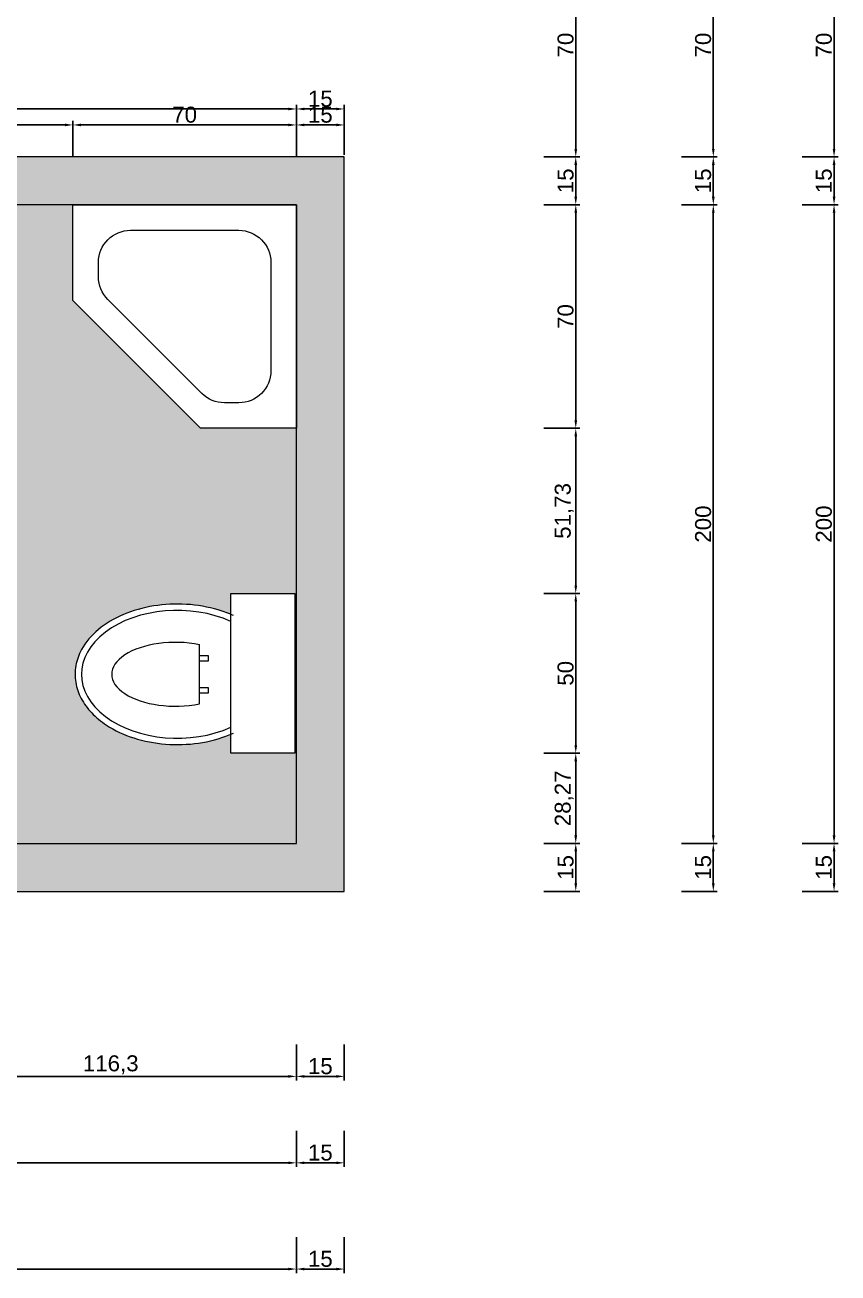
# Model space of a CAD drawing. Header units: centimetres. Extents: x -1214 to 5930, y 2765 to 5950.
# Drawn here: x 4076.8 to 4331.4, y 3077.9 to 3468.8 of the extents above; entities that cross this region are included whole.
import ezdxf

# ---------------------------------------------------------------- set-up
doc = ezdxf.new("R2010")
doc.units = ezdxf.units.CM
for name, color, linetype, lineweight in [('duvar', 251, 'Continuous', 20), ('tefriş', 4, 'Continuous', 9), ('ölçü', 64, 'Continuous', 20)]:
    doc.layers.add(name, color=color, linetype=linetype, lineweight=lineweight)
doc.layers.add('zemin', color=8, linetype='Continuous')
doc.styles.get("Standard").update_dxf_attribs({"font": 'arial.ttf'})
doc.dimstyles.new('yeni ölçü', dxfattribs={"dimtxt": 5, "dimasz": 2.5, "dimexe": 1.25, "dimexo": 0.625, "dimtad": 1, "dimtxsty": 'Standard', "dimcen": 2.45, "dimclrt": 256, "dimadec": 0, "dimazin": 0, "dimtfac": 1, "dimtmove": 0, "dimatfit": 3, "dimfxl": 10, "dimfxlon": 1, "dimarcsym": 0})

# ---------------------------------------------------------------- blocks, each defined once
blk = doc.blocks.new('KLZ_001_Y')
at = {"layer": 'tefriş'}
blk.add_lwpolyline([(0, -50), (-20, -50), (-20, 0), (0, 0)], close=True, dxfattribs=at)
for points in [[(-29.83, -34.56), (-29.83, -16.01)], [(-29.83, -19.4), (-27.1, -19.4), (-27.1, -21.19), (-29.83, -21.19)], [(-29.83, -19.4), (-27.1, -19.4), (-27.1, -21.19), (-29.83, -21.19)], [(-29.83, -29.4), (-27.1, -29.4), (-27.1, -31.19), (-29.83, -31.19)]]:
    blk.add_lwpolyline(points, dxfattribs=at)
for centre, major_axis, ratio, start_param, end_param in [((-36.78, -25.3), (-30, 0), 0.666667, 4.118763, 8.447608), ((-37.31, -25.29), (-20, 0), 0.5, 4.329021, 8.237349)]:
    blk.add_ellipse(centre, major_axis=major_axis, ratio=ratio, start_param=start_param, end_param=end_param, dxfattribs=at)
blk.add_open_spline([(-19.18, -6.9), (-20.7, -6.22), (-22.3, -5.62), (-27.12, -4.19), (-30.49, -3.6), (-37.34, -3.18), (-40.81, -3.35), (-47.5, -4.43), (-50.72, -5.34), (-56.59, -7.82), (-59.24, -9.4), (-63.69, -13.1), (-65.5, -15.23), (-67.62, -19.15), (-68.23, -20.84), (-68.85, -24.3), (-68.86, -26.06), (-68.3, -29.52), (-67.72, -31.22), (-66.03, -34.44), (-64.92, -35.96), (-62.25, -38.77), (-60.7, -40.06), (-56.43, -42.87), (-53.53, -44.23), (-47.25, -46.24), (-43.88, -46.89), (-37.01, -47.43), (-33.51, -47.32), (-26.74, -46.34), (-23.47, -45.47), (-20.04, -44.08), (-19.61, -43.9), (-19.18, -43.7)], degree=3, knots=[4.118763, 4.118763, 4.118763, 4.118763, 4.291947, 4.291947, 4.620793, 4.620793, 4.949639, 4.949639, 5.278485, 5.278485, 5.607332, 5.607332, 5.936178, 5.936178, 6.163927, 6.163927, 6.391676, 6.391676, 6.619425, 6.619425, 6.847174, 6.847174, 7.074923, 7.074923, 7.405918, 7.405918, 7.736913, 7.736913, 8.067908, 8.067908, 8.398904, 8.398904, 8.447608, 8.447608, 8.447608, 8.447608], dxfattribs=at)
blk = doc.blocks.new('DUŞ_001_Y')
at = {"layer": 'tefriş'}
blk.add_lwpolyline([(-70, 0), (0, 0), (0, -60), (0, -70), (-30, -70), (-70, -30), (-70, 0)], dxfattribs=at)
blk.add_lwpolyline([(-52, -8), (-18, -8, -0.414214), (-8, -18), (-8, -52, -0.414214), (-18, -62), (-22.54, -62, -0.198912), (-29.62, -59.07), (-59.07, -29.62, -0.198912), (-62, -22.54), (-62, -18, -0.414214)], format="xyb", close=True, dxfattribs=at)
blk = doc.blocks.new('*D34')
at = {"layer": 'Defpoints', "color": 0, "transparency": 16777216}
for p in [(4176.79, 3497.45), (4176.79, 3427.45), (4330.2, 3427.45)]:
    blk.add_point(p, dxfattribs=at)
at = {"layer": 'ölçü', "color": 0, "lineweight": -2, "transparency": 16777216}
for p, q in [((4320.2, 3497.45), (4331.45, 3497.45)), ((4330.2, 3494.95), (4330.2, 3429.95)), ((4320.2, 3427.45), (4331.45, 3427.45))]:
    blk.add_line(p, q, dxfattribs=at)
at = {"layer": 'ölçü', "color": 0, "transparency": 16777216}
for points in [[(4329.78, 3494.95), (4330.62, 3494.95), (4330.2, 3497.45)], [(4329.78, 3429.95), (4330.62, 3429.95), (4330.2, 3427.45)]]:
    blk.add_solid(points, dxfattribs=at)
at = {"layer": 'ölçü', "transparency": 16777216, "insert": (4327.02, 3462.45), "char_height": 5, "attachment_point": 5, "rotation": 90}
blk.add_mtext('70', dxfattribs=at)
blk = doc.blocks.new('*D35')
at = {"layer": 'Defpoints', "color": 0, "transparency": 16777216}
for p in [(4176.79, 3427.45), (4161.79, 3412.45), (4330.2, 3412.45)]:
    blk.add_point(p, dxfattribs=at)
at = {"layer": 'ölçü', "color": 0, "lineweight": -2, "transparency": 16777216}
for p, q in [((4320.2, 3427.45), (4331.45, 3427.45)), ((4330.2, 3424.95), (4330.2, 3414.95)), ((4320.2, 3412.45), (4331.45, 3412.45))]:
    blk.add_line(p, q, dxfattribs=at)
at = {"layer": 'ölçü', "color": 0, "transparency": 16777216}
for points in [[(4329.78, 3424.95), (4330.62, 3424.95), (4330.2, 3427.45)], [(4329.78, 3414.95), (4330.62, 3414.95), (4330.2, 3412.45)]]:
    blk.add_solid(points, dxfattribs=at)
at = {"layer": 'ölçü', "transparency": 16777216, "insert": (4327.02, 3419.95), "char_height": 5, "attachment_point": 5, "rotation": 90}
blk.add_mtext('15', dxfattribs=at)
blk = doc.blocks.new('*D36')
at = {"layer": 'Defpoints', "color": 0, "transparency": 16777216}
for p in [(4161.79, 3412.45), (4161.79, 3212.45), (4330.2, 3212.45)]:
    blk.add_point(p, dxfattribs=at)
at = {"layer": 'ölçü', "color": 0, "lineweight": -2, "transparency": 16777216}
for p, q in [((4320.2, 3412.45), (4331.45, 3412.45)), ((4330.2, 3409.95), (4330.2, 3214.95)), ((4320.2, 3212.45), (4331.45, 3212.45))]:
    blk.add_line(p, q, dxfattribs=at)
at = {"layer": 'ölçü', "color": 0, "transparency": 16777216}
for points in [[(4329.78, 3409.95), (4330.62, 3409.95), (4330.2, 3412.45)], [(4329.78, 3214.95), (4330.62, 3214.95), (4330.2, 3212.45)]]:
    blk.add_solid(points, dxfattribs=at)
at = {"layer": 'ölçü', "transparency": 16777216, "insert": (4327.02, 3312.45), "char_height": 5, "attachment_point": 5, "rotation": 90}
blk.add_mtext('200', dxfattribs=at)
blk = doc.blocks.new('*D37')
at = {"layer": 'Defpoints', "color": 0, "transparency": 16777216}
for p in [(4161.79, 3212.45), (4176.79, 3197.45), (4330.2, 3197.45)]:
    blk.add_point(p, dxfattribs=at)
at = {"layer": 'ölçü', "color": 0, "lineweight": -2, "transparency": 16777216}
for p, q in [((4320.2, 3212.45), (4331.45, 3212.45)), ((4330.2, 3209.95), (4330.2, 3199.95)), ((4320.2, 3197.45), (4331.45, 3197.45))]:
    blk.add_line(p, q, dxfattribs=at)
at = {"layer": 'ölçü', "color": 0, "transparency": 16777216}
for points in [[(4329.78, 3209.95), (4330.62, 3209.95), (4330.2, 3212.45)], [(4329.78, 3199.95), (4330.62, 3199.95), (4330.2, 3197.45)]]:
    blk.add_solid(points, dxfattribs=at)
at = {"layer": 'ölçü', "transparency": 16777216, "insert": (4327.02, 3204.95), "char_height": 5, "attachment_point": 5, "rotation": 90}
blk.add_mtext('15', dxfattribs=at)
blk = doc.blocks.new('*D38')
at = {"layer": 'Defpoints', "color": 0, "transparency": 16777216}
for p in [(4161.79, 3212.45), (4176.79, 3197.45), (4161.79, 3079.19)]:
    blk.add_point(p, dxfattribs=at)
at = {"layer": 'ölçü', "color": 0, "lineweight": -2, "transparency": 16777216}
for p, q in [((4161.79, 3089.19), (4161.79, 3077.94)), ((4176.79, 3089.19), (4176.79, 3077.94)), ((4174.29, 3079.19), (4164.29, 3079.19))]:
    blk.add_line(p, q, dxfattribs=at)
at = {"layer": 'ölçü', "color": 0, "transparency": 16777216}
for points in [[(4164.29, 3079.6), (4164.29, 3078.77), (4161.79, 3079.19)], [(4174.29, 3079.6), (4174.29, 3078.77), (4176.79, 3079.19)]]:
    blk.add_solid(points, dxfattribs=at)
at = {"layer": 'ölçü', "transparency": 16777216, "insert": (4169.29, 3082.36), "char_height": 5, "attachment_point": 5}
blk.add_mtext('15', dxfattribs=at)
blk = doc.blocks.new('*D39')
at = {"layer": 'Defpoints', "color": 0, "transparency": 16777216}
for p in [(3926.79, 3212.45), (4161.79, 3212.45), (3926.79, 3079.19)]:
    blk.add_point(p, dxfattribs=at)
at = {"layer": 'ölçü', "color": 0, "lineweight": -2, "transparency": 16777216}
for p, q in [((3926.79, 3089.19), (3926.79, 3077.94)), ((4161.79, 3089.19), (4161.79, 3077.94)), ((4159.29, 3079.19), (3929.29, 3079.19))]:
    blk.add_line(p, q, dxfattribs=at)
at = {"layer": 'ölçü', "color": 0, "transparency": 16777216}
for points in [[(3929.29, 3079.6), (3929.29, 3078.77), (3926.79, 3079.19)], [(4159.29, 3079.6), (4159.29, 3078.77), (4161.79, 3079.19)]]:
    blk.add_solid(points, dxfattribs=at)
at = {"layer": 'ölçü', "transparency": 16777216, "insert": (4044.29, 3082.37), "char_height": 5, "attachment_point": 5}
blk.add_mtext('235', dxfattribs=at)
blk = doc.blocks.new('*D54')
at = {"layer": 'Defpoints', "color": 0, "transparency": 16777216}
for p in [(3926.79, 3212.45), (4161.79, 3212.45), (4161.79, 3112.45)]:
    blk.add_point(p, dxfattribs=at)
at = {"layer": 'ölçü', "color": 0, "lineweight": -2, "transparency": 16777216}
for p, q in [((3926.79, 3122.45), (3926.79, 3111.2)), ((4161.79, 3122.45), (4161.79, 3111.2)), ((3929.29, 3112.45), (4159.29, 3112.45))]:
    blk.add_line(p, q, dxfattribs=at)
at = {"layer": 'ölçü', "color": 0, "transparency": 16777216}
for points in [[(3929.29, 3112.86), (3929.29, 3112.03), (3926.79, 3112.45)], [(4159.29, 3112.86), (4159.29, 3112.03), (4161.79, 3112.45)]]:
    blk.add_solid(points, dxfattribs=at)
at = {"layer": 'ölçü', "transparency": 16777216, "insert": (4044.29, 3115.63), "char_height": 5, "attachment_point": 5}
blk.add_mtext('235', dxfattribs=at)
blk = doc.blocks.new('*D55')
at = {"layer": 'Defpoints', "color": 0, "transparency": 16777216}
for p in [(4161.79, 3212.45), (4176.79, 3197.45), (4176.79, 3112.45)]:
    blk.add_point(p, dxfattribs=at)
at = {"layer": 'ölçü', "color": 0, "lineweight": -2, "transparency": 16777216}
for p, q in [((4161.79, 3122.45), (4161.79, 3111.2)), ((4176.79, 3122.45), (4176.79, 3111.2)), ((4164.29, 3112.45), (4174.29, 3112.45))]:
    blk.add_line(p, q, dxfattribs=at)
at = {"layer": 'ölçü', "color": 0, "transparency": 16777216}
for points in [[(4164.29, 3112.86), (4164.29, 3112.03), (4161.79, 3112.45)], [(4174.29, 3112.86), (4174.29, 3112.03), (4176.79, 3112.45)]]:
    blk.add_solid(points, dxfattribs=at)
at = {"layer": 'ölçü', "transparency": 16777216, "insert": (4169.29, 3115.63), "char_height": 5, "attachment_point": 5}
blk.add_mtext('15', dxfattribs=at)
blk = doc.blocks.new('*D81')
at = {"layer": 'Defpoints', "color": 0, "transparency": 16777216}
for p in [(4161.79, 3442.45), (4176.79, 3427.45), (4161.79, 3412.45)]:
    blk.add_point(p, dxfattribs=at)
at = {"layer": 'ölçü', "color": 0, "lineweight": -2, "transparency": 16777216}
for p, q in [((4161.79, 3432.45), (4161.79, 3443.7)), ((4176.79, 3432.45), (4176.79, 3443.7)), ((4174.29, 3442.45), (4164.29, 3442.45))]:
    blk.add_line(p, q, dxfattribs=at)
at = {"layer": 'ölçü', "color": 0, "transparency": 16777216}
for points in [[(4164.29, 3442.86), (4164.29, 3442.03), (4161.79, 3442.45)], [(4174.29, 3442.86), (4174.29, 3442.03), (4176.79, 3442.45)]]:
    blk.add_solid(points, dxfattribs=at)
at = {"layer": 'ölçü', "transparency": 16777216, "insert": (4169.29, 3445.63), "char_height": 5, "attachment_point": 5}
blk.add_mtext('15', dxfattribs=at)
blk = doc.blocks.new('*D82')
at = {"layer": 'Defpoints', "color": 0, "transparency": 16777216}
for p in [(3926.79, 3442.45), (3926.79, 3427.45), (4161.79, 3412.45)]:
    blk.add_point(p, dxfattribs=at)
at = {"layer": 'ölçü', "color": 0, "lineweight": -2, "transparency": 16777216}
for p, q in [((3926.79, 3432.45), (3926.79, 3443.7)), ((4161.79, 3432.45), (4161.79, 3443.7)), ((4159.29, 3442.45), (3929.29, 3442.45))]:
    blk.add_line(p, q, dxfattribs=at)
at = {"layer": 'ölçü', "color": 0, "transparency": 16777216}
for points in [[(3929.29, 3442.86), (3929.29, 3442.03), (3926.79, 3442.45)], [(4159.29, 3442.86), (4159.29, 3442.03), (4161.79, 3442.45)]]:
    blk.add_solid(points, dxfattribs=at)
at = {"layer": 'ölçü', "transparency": 16777216, "insert": (4044.29, 3445.63), "char_height": 5, "attachment_point": 5}
blk.add_mtext('235', dxfattribs=at)
blk = doc.blocks.new('*D86')
at = {"layer": 'Defpoints', "color": 0, "transparency": 16777216}
for p in [(4176.79, 3497.45), (4176.79, 3427.45), (4292.38, 3427.45)]:
    blk.add_point(p, dxfattribs=at)
at = {"layer": 'ölçü', "color": 0, "lineweight": -2, "transparency": 16777216}
for p, q in [((4282.38, 3497.45), (4293.63, 3497.45)), ((4292.38, 3494.95), (4292.38, 3429.95)), ((4282.38, 3427.45), (4293.63, 3427.45))]:
    blk.add_line(p, q, dxfattribs=at)
at = {"layer": 'ölçü', "color": 0, "transparency": 16777216}
for points in [[(4291.96, 3494.95), (4292.8, 3494.95), (4292.38, 3497.45)], [(4291.96, 3429.95), (4292.8, 3429.95), (4292.38, 3427.45)]]:
    blk.add_solid(points, dxfattribs=at)
at = {"layer": 'ölçü', "transparency": 16777216, "insert": (4289.2, 3462.45), "char_height": 5, "attachment_point": 5, "rotation": 90}
blk.add_mtext('70', dxfattribs=at)
blk = doc.blocks.new('*D87')
at = {"layer": 'Defpoints', "color": 0, "transparency": 16777216}
for p in [(4176.79, 3427.45), (4161.79, 3412.45), (4292.38, 3412.45)]:
    blk.add_point(p, dxfattribs=at)
at = {"layer": 'ölçü', "color": 0, "lineweight": -2, "transparency": 16777216}
for p, q in [((4282.38, 3427.45), (4293.63, 3427.45)), ((4292.38, 3424.95), (4292.38, 3414.95)), ((4282.38, 3412.45), (4293.63, 3412.45))]:
    blk.add_line(p, q, dxfattribs=at)
at = {"layer": 'ölçü', "color": 0, "transparency": 16777216}
for points in [[(4291.96, 3424.95), (4292.8, 3424.95), (4292.38, 3427.45)], [(4291.96, 3414.95), (4292.8, 3414.95), (4292.38, 3412.45)]]:
    blk.add_solid(points, dxfattribs=at)
at = {"layer": 'ölçü', "transparency": 16777216, "insert": (4289.2, 3419.95), "char_height": 5, "attachment_point": 5, "rotation": 90}
blk.add_mtext('15', dxfattribs=at)
blk = doc.blocks.new('*D88')
at = {"layer": 'Defpoints', "color": 0, "transparency": 16777216}
for p in [(4161.79, 3412.45), (4161.79, 3212.45), (4292.38, 3212.45)]:
    blk.add_point(p, dxfattribs=at)
at = {"layer": 'ölçü', "color": 0, "lineweight": -2, "transparency": 16777216}
for p, q in [((4282.38, 3412.45), (4293.63, 3412.45)), ((4292.38, 3409.95), (4292.38, 3214.95)), ((4282.38, 3212.45), (4293.63, 3212.45))]:
    blk.add_line(p, q, dxfattribs=at)
at = {"layer": 'ölçü', "color": 0, "transparency": 16777216}
for points in [[(4291.96, 3409.95), (4292.8, 3409.95), (4292.38, 3412.45)], [(4291.96, 3214.95), (4292.8, 3214.95), (4292.38, 3212.45)]]:
    blk.add_solid(points, dxfattribs=at)
at = {"layer": 'ölçü', "transparency": 16777216, "insert": (4289.2, 3312.45), "char_height": 5, "attachment_point": 5, "rotation": 90}
blk.add_mtext('200', dxfattribs=at)
blk = doc.blocks.new('*D89')
at = {"layer": 'Defpoints', "color": 0, "transparency": 16777216}
for p in [(4161.79, 3212.45), (4176.79, 3197.45), (4292.38, 3197.45)]:
    blk.add_point(p, dxfattribs=at)
at = {"layer": 'ölçü', "color": 0, "lineweight": -2, "transparency": 16777216}
for p, q in [((4282.38, 3212.45), (4293.63, 3212.45)), ((4292.38, 3209.95), (4292.38, 3199.95)), ((4282.38, 3197.45), (4293.63, 3197.45))]:
    blk.add_line(p, q, dxfattribs=at)
at = {"layer": 'ölçü', "color": 0, "transparency": 16777216}
for points in [[(4291.96, 3209.95), (4292.8, 3209.95), (4292.38, 3212.45)], [(4291.96, 3199.95), (4292.8, 3199.95), (4292.38, 3197.45)]]:
    blk.add_solid(points, dxfattribs=at)
at = {"layer": 'ölçü', "transparency": 16777216, "insert": (4289.2, 3204.95), "char_height": 5, "attachment_point": 5, "rotation": 90}
blk.add_mtext('15', dxfattribs=at)
blk = doc.blocks.new('*D104')
at = {"layer": 'Defpoints', "color": 0, "transparency": 16777216}
for p in [(4045.49, 3212.61), (4161.79, 3212.45), (4161.79, 3139.51)]:
    blk.add_point(p, dxfattribs=at)
at = {"layer": 'ölçü', "color": 0, "lineweight": -2, "transparency": 16777216}
for p, q in [((4045.49, 3149.51), (4045.49, 3138.26)), ((4161.79, 3149.51), (4161.79, 3138.26)), ((4047.99, 3139.51), (4159.29, 3139.51))]:
    blk.add_line(p, q, dxfattribs=at)
at = {"layer": 'ölçü', "color": 0, "transparency": 16777216}
for points in [[(4047.99, 3139.93), (4047.99, 3139.1), (4045.49, 3139.51)], [(4159.29, 3139.93), (4159.29, 3139.1), (4161.79, 3139.51)]]:
    blk.add_solid(points, dxfattribs=at)
at = {"layer": 'ölçü', "transparency": 16777216, "insert": (4103.64, 3143.14), "char_height": 5, "attachment_point": 5}
blk.add_mtext('116,3', dxfattribs=at)
blk = doc.blocks.new('*D105')
at = {"layer": 'Defpoints', "color": 0, "transparency": 16777216}
for p in [(4161.79, 3212.45), (4176.79, 3197.45), (4176.79, 3139.51)]:
    blk.add_point(p, dxfattribs=at)
at = {"layer": 'ölçü', "color": 0, "lineweight": -2, "transparency": 16777216}
for p, q in [((4161.79, 3149.51), (4161.79, 3138.26)), ((4176.79, 3149.51), (4176.79, 3138.26)), ((4164.29, 3139.51), (4174.29, 3139.51))]:
    blk.add_line(p, q, dxfattribs=at)
at = {"layer": 'ölçü', "color": 0, "transparency": 16777216}
for points in [[(4164.29, 3139.93), (4164.29, 3139.1), (4161.79, 3139.51)], [(4174.29, 3139.93), (4174.29, 3139.1), (4176.79, 3139.51)]]:
    blk.add_solid(points, dxfattribs=at)
at = {"layer": 'ölçü', "transparency": 16777216, "insert": (4169.29, 3142.69), "char_height": 5, "attachment_point": 5}
blk.add_mtext('15', dxfattribs=at)
blk = doc.blocks.new('*D106')
at = {"layer": 'Defpoints', "color": 0, "transparency": 16777216}
for p in [(4161.79, 3212.45), (4249.3, 3212.45), (4176.79, 3197.45)]:
    blk.add_point(p, dxfattribs=at)
at = {"layer": 'ölçü', "color": 0, "lineweight": -2, "transparency": 16777216}
for p, q in [((4239.3, 3212.45), (4250.55, 3212.45)), ((4249.3, 3199.95), (4249.3, 3209.95)), ((4239.3, 3197.45), (4250.55, 3197.45))]:
    blk.add_line(p, q, dxfattribs=at)
at = {"layer": 'ölçü', "color": 0, "transparency": 16777216}
for points in [[(4248.88, 3209.95), (4249.72, 3209.95), (4249.3, 3212.45)], [(4248.88, 3199.95), (4249.72, 3199.95), (4249.3, 3197.45)]]:
    blk.add_solid(points, dxfattribs=at)
at = {"layer": 'ölçü', "transparency": 16777216, "insert": (4246.12, 3204.95), "char_height": 5, "attachment_point": 5, "rotation": 90}
blk.add_mtext('15', dxfattribs=at)
blk = doc.blocks.new('*D107')
at = {"layer": 'Defpoints', "color": 0, "transparency": 16777216}
for p in [(4161.26, 3240.72), (4249.3, 3240.72), (4161.79, 3212.45)]:
    blk.add_point(p, dxfattribs=at)
at = {"layer": 'ölçü', "color": 0, "lineweight": -2, "transparency": 16777216}
for p, q in [((4239.3, 3240.72), (4250.55, 3240.72)), ((4249.3, 3214.95), (4249.3, 3238.22)), ((4239.3, 3212.45), (4250.55, 3212.45))]:
    blk.add_line(p, q, dxfattribs=at)
at = {"layer": 'ölçü', "color": 0, "transparency": 16777216}
for points in [[(4248.88, 3238.22), (4249.72, 3238.22), (4249.3, 3240.72)], [(4248.88, 3214.95), (4249.72, 3214.95), (4249.3, 3212.45)]]:
    blk.add_solid(points, dxfattribs=at)
at = {"layer": 'ölçü', "transparency": 16777216, "insert": (4245.67, 3226.58), "char_height": 5, "attachment_point": 5, "rotation": 90}
blk.add_mtext('28,27', dxfattribs=at)
blk = doc.blocks.new('*D108')
at = {"layer": 'Defpoints', "color": 0, "transparency": 16777216}
for p in [(4161.26, 3290.72), (4249.3, 3290.72), (4161.26, 3240.72)]:
    blk.add_point(p, dxfattribs=at)
at = {"layer": 'ölçü', "color": 0, "lineweight": -2, "transparency": 16777216}
for p, q in [((4239.3, 3290.72), (4250.55, 3290.72)), ((4249.3, 3243.22), (4249.3, 3288.22)), ((4239.3, 3240.72), (4250.55, 3240.72))]:
    blk.add_line(p, q, dxfattribs=at)
at = {"layer": 'ölçü', "color": 0, "transparency": 16777216}
for points in [[(4248.88, 3288.22), (4249.72, 3288.22), (4249.3, 3290.72)], [(4248.88, 3243.22), (4249.72, 3243.22), (4249.3, 3240.72)]]:
    blk.add_solid(points, dxfattribs=at)
at = {"layer": 'ölçü', "transparency": 16777216, "insert": (4246.12, 3265.72), "char_height": 5, "attachment_point": 5, "rotation": 90}
blk.add_mtext('50', dxfattribs=at)
blk = doc.blocks.new('*D109')
at = {"layer": 'Defpoints', "color": 0, "transparency": 16777216}
for p in [(4161.79, 3342.45), (4249.3, 3342.45), (4161.26, 3290.72)]:
    blk.add_point(p, dxfattribs=at)
at = {"layer": 'ölçü', "color": 0, "lineweight": -2, "transparency": 16777216}
for p, q in [((4239.3, 3342.45), (4250.55, 3342.45)), ((4249.3, 3293.22), (4249.3, 3339.95)), ((4239.3, 3290.72), (4250.55, 3290.72))]:
    blk.add_line(p, q, dxfattribs=at)
at = {"layer": 'ölçü', "color": 0, "transparency": 16777216}
for points in [[(4248.88, 3339.95), (4249.72, 3339.95), (4249.3, 3342.45)], [(4248.88, 3293.22), (4249.72, 3293.22), (4249.3, 3290.72)]]:
    blk.add_solid(points, dxfattribs=at)
at = {"layer": 'ölçü', "transparency": 16777216, "insert": (4245.67, 3316.58), "char_height": 5, "attachment_point": 5, "rotation": 90}
blk.add_mtext('51,73', dxfattribs=at)
blk = doc.blocks.new('*D110')
at = {"layer": 'Defpoints', "color": 0, "transparency": 16777216}
for p in [(4161.79, 3412.45), (4249.3, 3412.45), (4161.79, 3342.45)]:
    blk.add_point(p, dxfattribs=at)
at = {"layer": 'ölçü', "color": 0, "lineweight": -2, "transparency": 16777216}
for p, q in [((4239.3, 3412.45), (4250.55, 3412.45)), ((4249.3, 3344.95), (4249.3, 3409.95)), ((4239.3, 3342.45), (4250.55, 3342.45))]:
    blk.add_line(p, q, dxfattribs=at)
at = {"layer": 'ölçü', "color": 0, "transparency": 16777216}
for points in [[(4248.88, 3409.95), (4249.72, 3409.95), (4249.3, 3412.45)], [(4248.88, 3344.95), (4249.72, 3344.95), (4249.3, 3342.45)]]:
    blk.add_solid(points, dxfattribs=at)
at = {"layer": 'ölçü', "transparency": 16777216, "insert": (4246.12, 3377.45), "char_height": 5, "attachment_point": 5, "rotation": 90}
blk.add_mtext('70', dxfattribs=at)
blk = doc.blocks.new('*D111')
at = {"layer": 'Defpoints', "color": 0, "transparency": 16777216}
for p in [(4176.79, 3427.45), (4249.3, 3427.45), (4161.79, 3412.45)]:
    blk.add_point(p, dxfattribs=at)
at = {"layer": 'ölçü', "color": 0, "lineweight": -2, "transparency": 16777216}
for p, q in [((4239.3, 3427.45), (4250.55, 3427.45)), ((4249.3, 3414.95), (4249.3, 3424.95)), ((4239.3, 3412.45), (4250.55, 3412.45))]:
    blk.add_line(p, q, dxfattribs=at)
at = {"layer": 'ölçü', "color": 0, "transparency": 16777216}
for points in [[(4248.88, 3424.95), (4249.72, 3424.95), (4249.3, 3427.45)], [(4248.88, 3414.95), (4249.72, 3414.95), (4249.3, 3412.45)]]:
    blk.add_solid(points, dxfattribs=at)
at = {"layer": 'ölçü', "transparency": 16777216, "insert": (4246.12, 3419.95), "char_height": 5, "attachment_point": 5, "rotation": 90}
blk.add_mtext('15', dxfattribs=at)
blk = doc.blocks.new('*D112')
at = {"layer": 'Defpoints', "color": 0, "transparency": 16777216}
for p in [(4176.79, 3497.45), (4249.3, 3497.45), (4176.79, 3427.45)]:
    blk.add_point(p, dxfattribs=at)
at = {"layer": 'ölçü', "color": 0, "lineweight": -2, "transparency": 16777216}
for p, q in [((4239.3, 3497.45), (4250.55, 3497.45)), ((4249.3, 3429.95), (4249.3, 3494.95)), ((4239.3, 3427.45), (4250.55, 3427.45))]:
    blk.add_line(p, q, dxfattribs=at)
at = {"layer": 'ölçü', "color": 0, "transparency": 16777216}
for points in [[(4248.88, 3494.95), (4249.72, 3494.95), (4249.3, 3497.45)], [(4248.88, 3429.95), (4249.72, 3429.95), (4249.3, 3427.45)]]:
    blk.add_solid(points, dxfattribs=at)
at = {"layer": 'ölçü', "transparency": 16777216, "insert": (4246.12, 3462.45), "char_height": 5, "attachment_point": 5, "rotation": 90}
blk.add_mtext('70', dxfattribs=at)
blk = doc.blocks.new('*D130')
at = {"layer": 'Defpoints', "color": 0, "transparency": 16777216}
for p in [(4091.79, 3437.45), (4036.79, 3412.45), (4091.79, 3412.45)]:
    blk.add_point(p, dxfattribs=at)
at = {"layer": 'ölçü', "color": 0, "lineweight": -2, "transparency": 16777216}
for p, q in [((4036.79, 3427.45), (4036.79, 3438.7)), ((4039.29, 3437.45), (4089.29, 3437.45)), ((4091.79, 3427.45), (4091.79, 3438.7))]:
    blk.add_line(p, q, dxfattribs=at)
at = {"layer": 'ölçü', "color": 0, "transparency": 16777216}
for points in [[(4039.29, 3437.86), (4039.29, 3437.03), (4036.79, 3437.45)], [(4089.29, 3437.86), (4089.29, 3437.03), (4091.79, 3437.45)]]:
    blk.add_solid(points, dxfattribs=at)
at = {"layer": 'ölçü', "transparency": 16777216, "insert": (4064.29, 3440.62), "char_height": 5, "attachment_point": 5}
blk.add_mtext('55', dxfattribs=at)
blk = doc.blocks.new('*D131')
at = {"layer": 'Defpoints', "color": 0, "transparency": 16777216}
for p in [(4161.79, 3437.45), (4091.79, 3412.45), (4161.79, 3412.45)]:
    blk.add_point(p, dxfattribs=at)
at = {"layer": 'ölçü', "color": 0, "lineweight": -2, "transparency": 16777216}
for p, q in [((4091.79, 3427.45), (4091.79, 3438.7)), ((4094.29, 3437.45), (4159.29, 3437.45)), ((4161.79, 3427.45), (4161.79, 3438.7))]:
    blk.add_line(p, q, dxfattribs=at)
at = {"layer": 'ölçü', "color": 0, "transparency": 16777216}
for points in [[(4094.29, 3437.86), (4094.29, 3437.03), (4091.79, 3437.45)], [(4159.29, 3437.86), (4159.29, 3437.03), (4161.79, 3437.45)]]:
    blk.add_solid(points, dxfattribs=at)
at = {"layer": 'ölçü', "transparency": 16777216, "insert": (4126.79, 3440.63), "char_height": 5, "attachment_point": 5}
blk.add_mtext('70', dxfattribs=at)
blk = doc.blocks.new('*D132')
at = {"layer": 'Defpoints', "color": 0, "transparency": 16777216}
for p in [(4176.79, 3437.45), (4176.79, 3427.45), (4161.79, 3412.45)]:
    blk.add_point(p, dxfattribs=at)
at = {"layer": 'ölçü', "color": 0, "lineweight": -2, "transparency": 16777216}
for p, q in [((4161.79, 3427.45), (4161.79, 3438.7)), ((4164.29, 3437.45), (4174.29, 3437.45)), ((4176.79, 3428.07), (4176.79, 3438.7))]:
    blk.add_line(p, q, dxfattribs=at)
at = {"layer": 'ölçü', "color": 0, "transparency": 16777216}
for points in [[(4164.29, 3437.86), (4164.29, 3437.03), (4161.79, 3437.45)], [(4174.29, 3437.86), (4174.29, 3437.03), (4176.79, 3437.45)]]:
    blk.add_solid(points, dxfattribs=at)
at = {"layer": 'ölçü', "transparency": 16777216, "insert": (4169.29, 3440.63), "char_height": 5, "attachment_point": 5}
blk.add_mtext('15', dxfattribs=at)

msp = doc.modelspace()

# ---------------------------------------------------------------- hatches: boundary and pattern name
at = {"layer": 'duvar', "transparency": 33554636}
h = msp.add_hatch(color=256, dxfattribs=at)
h.dxf.hatch_style = 1
h.paths.add_polyline_path([(3511.793, 3712.448), (3561.793, 3712.448), (3661.793, 3712.448), (3768.687, 3712.448), (3768.687, 3712.66), (3813.687, 3712.66), (4161.793, 3712.448), (4161.793, 3512.448), (3911.793, 3512.448), (3911.793, 3487.448), (3926.793, 3487.448), (3926.793, 3497.448), (4176.793, 3497.448), (4176.793, 3727.448), (3661.793, 3727.448), (3561.793, 3727.448), (3496.793, 3727.448), (3496.793, 3322.448), (3511.793, 3322.448)])
h.paths.add_polyline_path([(4176.793, 3427.448), (3926.793, 3427.448), (3911.793, 3427.448), (3911.793, 3412.448), (4161.793, 3412.448), (4161.793, 3352.448), (4161.793, 3342.448), (4161.793, 3212.448), (3911.793, 3212.448), (3511.793, 3212.448), (3511.793, 3222.448), (3496.793, 3222.448), (3496.793, 3197.448), (3911.793, 3197.448), (4176.793, 3197.448)])
h.paths.add_polyline_path([(3926.793, 3282.448), (3911.793, 3282.448), (3911.793, 3212.448), (3926.793, 3212.448)], flags=17)
h.paths.add_polyline_path([(3926.793, 3412.448), (3911.793, 3412.448), (3911.793, 3342.448), (3926.793, 3342.448)], flags=17)
h.paths.add_polyline_path([(3926.793, 3712.448), (3920.692, 3712.448), (3911.793, 3712.448), (3911.793, 3693.342), (3911.793, 3637.448), (3926.793, 3637.448), (3926.793, 3693.342)], flags=17)
h.paths.add_polyline_path([(3926.793, 3567.448), (3926.793, 3577.448), (3911.793, 3577.448), (3911.793, 3512.448), (3926.793, 3512.448)], flags=17)
at = {"layer": 'zemin', "transparency": 33554636}
h = msp.add_hatch(dxfattribs=at)
h.set_pattern_fill('ANGLE', color=256)
h.set_pattern_definition([(0, (939.049, 967.372), (0, 6.985), [5.08, -1.905]), (90, (939.049, 967.372), (-6.985, 4e-16), [5.08, -1.905])])
h.paths.add_polyline_path([(4106.793, 3657.448), (3926.793, 3657.448), (3926.793, 3637.448), (3926.793, 3632.448), (3926.793, 3582.448), (3926.793, 3567.448), (4106.793, 3567.448)])
h.paths.add_polyline_path([(4064.348, 3628.462, -0.4142136), (4066.348, 3630.462), (4067.348, 3630.462), (4067.348, 3623.814), (4068.807, 3623.814), (4068.807, 3625.717, -0.4142136), (4073.807, 3630.717), (4093.807, 3630.717, -0.4142136), (4098.807, 3625.717), (4098.807, 3605.717, -0.4142136), (4093.807, 3600.717), (4073.807, 3600.717, -0.4142136), (4068.807, 3605.717), (4067.348, 3605.717), (4067.348, 3600.462), (4066.348, 3600.462, -0.4142136), (4064.348, 3602.462)], flags=16)
h.paths.add_polyline_path([(3926.793, 3632.448), (3911.793, 3632.448), (3911.793, 3632.046), (3911.793, 3629.046), (3911.793, 3582.448), (3926.793, 3582.448)])
h.paths.add_polyline_path([(3911.793, 3629.046), (3831.793, 3629.046, 0.7394425), (3911.793, 3582.448)], flags=17)
h.paths.add_polyline_path([(3926.793, 3637.448), (3911.793, 3637.448), (3911.793, 3632.448), (3926.793, 3632.448)])
h.paths.add_polyline_path([(3926.793, 3582.448), (3911.793, 3582.448), (3911.793, 3577.448), (3926.793, 3577.448)])
h.paths.add_polyline_path([(3911.793, 3479.046), (3831.793, 3479.046, 0.7394425), (3911.793, 3432.448)], flags=17)
h.paths.add_polyline_path([(3926.793, 3487.448), (3911.793, 3487.448), (3911.793, 3482.448), (3926.793, 3482.448)])
h.paths.add_polyline_path([(3926.793, 3432.448), (3911.793, 3432.448), (3911.793, 3427.448), (3926.793, 3427.448)])
h.paths.add_polyline_path([(3926.793, 3337.448), (3911.793, 3337.448), (3831.793, 3337.046), (3911.793, 3337.046), (3911.793, 3334.046), (3911.793, 3287.448), (3926.793, 3287.448)])
h.paths.add_polyline_path([(4161.793, 3342.448), (4131.793, 3342.448), (4091.793, 3382.448), (4091.793, 3412.448), (4036.793, 3412.448), (4036.793, 3357.448), (3926.793, 3357.448), (3926.793, 3342.448), (3926.793, 3337.448), (3926.793, 3287.448), (3926.793, 3282.448), (3926.793, 3212.448), (3955.494, 3212.448), (3955.494, 3262.608), (4045.494, 3262.608), (4045.494, 3212.448), (4161.793, 3212.448)])
edge = h.paths.add_edge_path(flags=16)
edge.add_spline(control_points=[(4141.264, 3246.656), (4141.105, 3246.589), (4140.944, 3246.523), (4137.792, 3245.249), (4134.522, 3244.382), (4127.755, 3243.402), (4124.258, 3243.289), (4117.388, 3243.828), (4114.016, 3244.479), (4107.736, 3246.491), (4104.83, 3247.852), (4100.568, 3250.657), (4099.011, 3251.943), (4096.345, 3254.753), (4095.236, 3256.277), (4093.547, 3259.499), (4092.968, 3261.197), (4092.403, 3264.658), (4092.417, 3266.421), (4093.038, 3269.877), (4093.644, 3271.568), (4095.769, 3275.485), (4097.572, 3277.613), (4102.026, 3281.316), (4104.677, 3282.893), (4110.548, 3285.381), (4113.769, 3286.291), (4120.459, 3287.369), (4123.928, 3287.537), (4130.771, 3287.118), (4134.143, 3286.531), (4138.665, 3285.183), (4139.991, 3284.71), (4141.264, 3284.175)], knot_values=[4.1496238, 4.1496238, 4.1496238, 4.1496238, 4.1674668, 4.1674668, 4.4984618, 4.4984618, 4.8294569, 4.8294569, 5.160452, 5.160452, 5.4914471, 5.4914471, 5.7191962, 5.7191962, 5.9469453, 5.9469453, 6.1746943, 6.1746943, 6.4024434, 6.4024434, 6.6301925, 6.6301925, 6.9590386, 6.9590386, 7.2878848, 7.2878848, 7.6167309, 7.6167309, 7.9455771, 7.9455771, 8.2744232, 8.2744232, 8.4167465, 8.4167465, 8.4167465, 8.4167465], degree=3, periodic=0)
edge.add_line((4141.264, 3284.175), (4141.264, 3290.717))
edge.add_line((4141.264, 3290.717), (4161.264, 3290.717))
edge.add_line((4161.264, 3290.717), (4161.264, 3240.717))
edge.add_line((4161.264, 3240.717), (4141.264, 3240.717))
edge.add_line((4141.264, 3240.717), (4141.264, 3246.656))
edge = h.paths.add_edge_path(flags=0)
edge.add_ellipse((4123.955, 3265.432), major_axis=(-20, 0), ratio=0.5, start_angle=248.03465, end_angle=471.96535, ccw=False)
edge.add_line((4131.436, 3274.706), (4131.436, 3271.32))
edge.add_line((4131.436, 3271.32), (4134.16, 3271.32))
edge.add_line((4134.16, 3271.32), (4134.16, 3269.523))
edge.add_line((4134.16, 3269.523), (4131.436, 3269.523))
edge.add_line((4131.436, 3269.523), (4131.436, 3261.32))
edge.add_line((4131.436, 3261.32), (4134.16, 3261.32))
edge.add_line((4134.16, 3261.32), (4134.16, 3259.523))
edge.add_line((4134.16, 3259.523), (4131.436, 3259.523))
edge.add_line((4131.436, 3259.523), (4131.436, 3256.158))
h.paths.add_polyline_path([(3926.793, 3342.448), (3911.793, 3342.448), (3911.793, 3337.448), (3926.793, 3337.448)])
h.paths.add_polyline_path([(3926.793, 3287.448), (3911.793, 3287.448), (3911.793, 3282.448), (3926.793, 3282.448)])
h.paths.add_polyline_path([(3911.793, 3334.046), (3831.793, 3334.046, 0.7394425), (3911.793, 3287.448)], flags=17)
h.paths.add_polyline_path([(3911.793, 3582.448, -0.7394425), (3831.793, 3629.046), (3831.793, 3632.046), (3911.793, 3632.046), (3911.793, 3637.448), (3911.793, 3693.342), (3911.793, 3712.448), (3813.687, 3712.448), (3813.687, 3667.448), (3793.537, 3667.448, -1), (3788.537, 3667.448), (3768.687, 3667.448), (3768.687, 3712.448), (3764.175, 3712.448), (3764.175, 3507.182), (3609.175, 3507.182), (3609.175, 3712.448), (3602.185, 3712.448), (3602.185, 3667.025), (3582.035, 3667.025, -1), (3577.035, 3667.025), (3557.185, 3667.025), (3557.185, 3712.448), (3511.793, 3712.448), (3511.793, 3322.448), (3511.793, 3317.448), (3507.288, 3317.448), (3507.293, 3227.448), (3511.793, 3227.448), (3511.793, 3222.448), (3511.793, 3212.448), (3911.793, 3212.448), (3911.793, 3282.448), (3911.793, 3287.448, -0.7394425), (3831.793, 3334.046), (3831.793, 3337.046), (3911.793, 3337.448), (3911.793, 3342.448), (3911.793, 3412.448), (3911.793, 3427.448), (3911.793, 3432.448, -0.7394425), (3831.793, 3479.046), (3831.793, 3482.046), (3911.793, 3482.046), (3911.793, 3487.448), (3911.793, 3512.448)])
h.paths.add_polyline_path([(3592.436, 3379.43), (3592.436, 3344.43, -0.4142136), (3582.436, 3334.43, -0.2350418), (3562.495, 3324.508), (3547.495, 3324.508, -0.4142136), (3522.495, 3349.508), (3522.495, 3374.508, -0.4142136), (3547.495, 3399.508), (3562.495, 3399.508, -0.2371007), (3582.553, 3389.43, -0.4107905)], flags=16)
h.paths.add_polyline_path([(3671.46, 3278.357, -0.2350418), (3681.382, 3258.416), (3681.382, 3243.416, -0.4142136), (3656.382, 3218.416), (3631.382, 3218.416, -0.4142136), (3606.382, 3243.416), (3606.382, 3258.416, -0.2371007), (3616.461, 3278.474, -0.4107905), (3626.46, 3288.357), (3661.46, 3288.357, -0.4142136)], flags=16)
h.paths.add_polyline_path([(3898.813, 3669.788), (3898.813, 3680.057), (3888.51, 3680.057), (3888.51, 3669.788)], flags=24)
h.paths.add_polyline_path([(3898.813, 3631.751), (3898.813, 3638.135), (3888.51, 3638.135), (3888.51, 3631.751)], flags=25)
h.paths.add_polyline_path([(3898.813, 3567.1), (3898.813, 3577.37), (3888.51, 3577.37), (3888.51, 3567.1)], flags=24)
h.paths.add_polyline_path([(3898.813, 3534.808), (3898.813, 3545.078), (3888.51, 3545.078), (3888.51, 3534.808)], flags=24)
h.paths.add_polyline_path([(3898.813, 3499.573), (3898.813, 3509.842), (3888.51, 3509.842), (3888.51, 3499.573)], flags=24)
h.paths.add_polyline_path([(3898.813, 3487.1), (3898.813, 3497.37), (3888.51, 3497.37), (3888.51, 3487.1)], flags=24)
h.paths.add_polyline_path([(3898.813, 3481.751), (3898.813, 3488.135), (3888.51, 3488.135), (3888.51, 3481.751)], flags=25)
h.paths.add_polyline_path([(3898.813, 3414.573), (3898.813, 3424.842), (3888.51, 3424.842), (3888.51, 3414.573)], flags=24)
h.paths.add_polyline_path([(3898.813, 3372.315), (3898.813, 3382.584), (3888.51, 3382.584), (3888.51, 3372.315)], flags=24)
h.paths.add_polyline_path([(3898.813, 3336.751), (3898.813, 3343.135), (3888.51, 3343.135), (3888.51, 3336.751)], flags=25)
h.paths.add_polyline_path([(3898.813, 3242.315), (3898.813, 3252.584), (3888.51, 3252.584), (3888.51, 3242.315)], flags=24)

# ---------------------------------------------------------------- linework, layer by layer
at = {"layer": 'duvar'}
for points in [[(3496.793, 3222.448), (3496.793, 3197.448), (3911.793, 3197.448), (4176.793, 3197.448), (4176.793, 3427.448), (3926.793, 3427.448), (3926.793, 3437.448)], [(3511.793, 3222.448), (3511.793, 3212.448), (3911.793, 3212.448), (4161.793, 3212.448), (4161.793, 3412.448), (3911.793, 3412.448), (3911.793, 3427.448)]]:
    msp.add_lwpolyline(points, dxfattribs=at)

# ---------------------------------------------------------------- block references
at = {"layer": 'tefriş'}
for name, p in [('DUŞ_001_Y', (4161.793, 3412.448)), ('KLZ_001_Y', (4161.264, 3290.717))]:
    msp.add_blockref(name, p, dxfattribs=at)

# ---------------------------------------------------------------- dimensions: what is measured, and where the dimension line sits
at = {"layer": 'ölçü'}
for base, p1, p2, picture, middle in [((4330.199, 3427.448), (4176.793, 3497.448), (4176.793, 3427.448), '*D34', (4327.021, 3462.448)), ((4292.379, 3427.448), (4176.793, 3497.448), (4176.793, 3427.448), '*D86', (4289.201, 3462.448)), ((4249.301, 3497.448), (4176.793, 3427.448), (4176.793, 3497.448), '*D112', (4246.123, 3462.448)), ((4330.199, 3412.448), (4176.793, 3427.448), (4161.793, 3412.448), '*D35', (4327.021, 3419.948)), ((4292.379, 3412.448), (4176.793, 3427.448), (4161.793, 3412.448), '*D87', (4289.201, 3419.948)), ((4249.301, 3427.448), (4161.793, 3412.448), (4176.793, 3427.448), '*D111', (4246.123, 3419.948)), ((4330.199, 3212.448), (4161.793, 3412.448), (4161.793, 3212.448), '*D36', (4327.021, 3312.448)), ((4292.379, 3212.448), (4161.793, 3412.448), (4161.793, 3212.448), '*D88', (4289.201, 3312.448)), ((4249.301, 3412.448), (4161.793, 3342.448), (4161.793, 3412.448), '*D110', (4246.123, 3377.448)), ((4249.301, 3342.448), (4161.264, 3290.717), (4161.793, 3342.448), '*D109', (4245.671, 3316.583)), ((4249.301, 3290.717), (4161.264, 3240.717), (4161.264, 3290.717), '*D108', (4246.123, 3265.717)), ((4249.301, 3240.717), (4161.793, 3212.448), (4161.264, 3240.717), '*D107', (4245.671, 3226.583)), ((4330.199, 3197.448), (4161.793, 3212.448), (4176.793, 3197.448), '*D37', (4327.021, 3204.948)), ((4292.379, 3197.448), (4161.793, 3212.448), (4176.793, 3197.448), '*D89', (4289.201, 3204.948))]:
    dim = msp.add_linear_dim(base=base, p1=p1, p2=p2, angle=90, dimstyle='yeni ölçü', override={"dimtmove": 1}, dxfattribs=at)
    dim.commit()
    dim.dimension.update_dxf_attribs({"geometry": picture, "text_midpoint": middle})
for base, p1, p2, picture, middle in [((3926.793, 3442.448), (4161.793, 3412.448), (3926.793, 3427.448), '*D82', (4044.293, 3445.628)), ((4091.793, 3437.448), (4036.793, 3412.448), (4091.793, 3412.448), '*D130', (4064.293, 3440.616)), ((4161.793, 3437.448), (4091.793, 3412.448), (4161.793, 3412.448), '*D131', (4126.793, 3440.626)), ((4176.793, 3437.448), (4161.793, 3412.448), (4176.793, 3427.448), '*D132', (4169.293, 3440.626)), ((4161.793, 3139.513), (4045.494, 3212.608), (4161.793, 3212.448), '*D104', (4103.644, 3143.142)), ((3926.793, 3079.186), (4161.793, 3212.448), (3926.793, 3212.448), '*D39', (4044.293, 3082.366)), ((4161.793, 3112.448), (3926.793, 3212.448), (4161.793, 3212.448), '*D54', (4044.293, 3115.628)), ((4176.793, 3112.448), (4161.793, 3212.448), (4176.793, 3197.448), '*D55', (4169.293, 3115.626)), ((4176.793, 3139.513), (4161.793, 3212.448), (4176.793, 3197.448), '*D105', (4169.293, 3142.691))]:
    dim = msp.add_linear_dim(base=base, p1=p1, p2=p2, dimstyle='yeni ölçü', override={"dimtmove": 1}, dxfattribs=at)
    dim.commit()
    dim.dimension.update_dxf_attribs({"geometry": picture, "text_midpoint": middle})
for base, p1, p2, picture, middle in [((4161.793, 3442.448), (4176.793, 3427.448), (4161.793, 3412.448), '*D81', (4169.293, 3445.626)), ((4161.793, 3079.186), (4176.793, 3197.448), (4161.793, 3212.448), '*D38', (4169.293, 3082.364))]:
    dim = msp.add_linear_dim(base=base, p1=p1, p2=p2, dimstyle='yeni ölçü', dxfattribs=at)
    dim.commit()
    dim.dimension.update_dxf_attribs({"geometry": picture, "text_midpoint": middle})
dim = msp.add_linear_dim(base=(4249.301, 3212.448), p1=(4176.793, 3197.448), p2=(4161.793, 3212.448), angle=90, dimstyle='yeni ölçü', dxfattribs=at)
dim.commit()
dim.dimension.update_dxf_attribs({"geometry": '*D106', "text_midpoint": (4246.123, 3204.948)})

doc.saveas('drawing.dxf')
